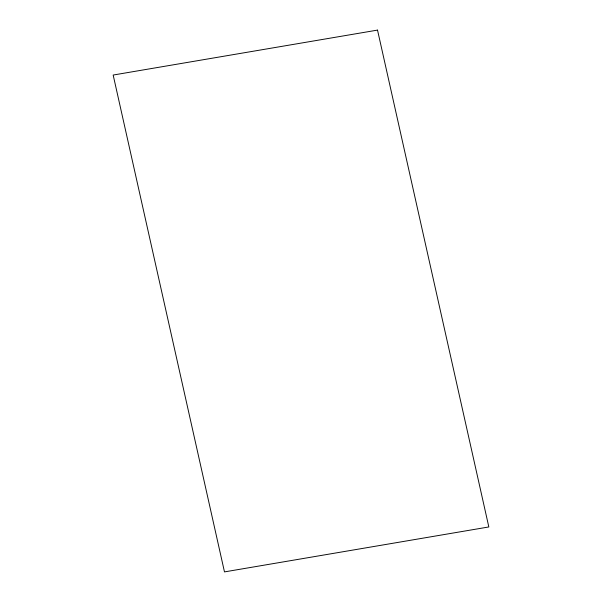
<?xml version="1.0" encoding="UTF-8"?>
<svg xmlns="http://www.w3.org/2000/svg" width="602" height="602" viewBox="0 0 602 602"><rect width="100%" height="100%" fill="white"/><g stroke="black" fill="none" stroke-linecap="round" stroke-linejoin="round"><path stroke-width="0.9" d="M377.522 30.1L113.168 75.047L224.478 571.9L488.832 526.953L377.522 30.1"/></g></svg>
